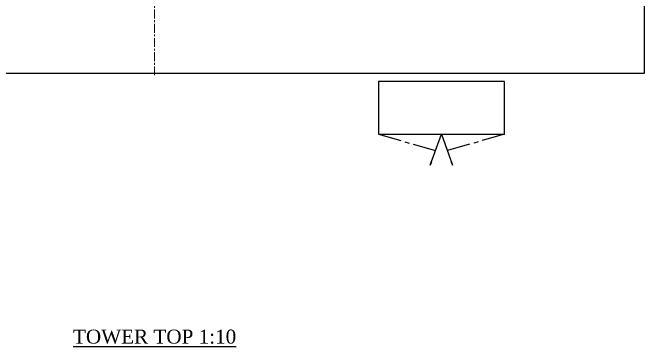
# Model space of a CAD drawing. Header units: millimetres. Extents: x -665 to 1025160, y -26028 to 4210.
# Drawn here: x 17782 to 20039, y -3247 to -2053 of the extents above; entities that cross this region are included whole.
import ezdxf

# ---------------------------------------------------------------- set-up
doc = ezdxf.new("R2010")
doc.units = ezdxf.units.MM
doc.linetypes.add('$0$CENTER', pattern=[50.8, 31.75, -6.35, 6.35, -6.35])
doc.layers.add('$0$CL', color=2, linetype='$0$CENTER', lineweight=0)
doc.layers.add('A-EQUIP', color=7, linetype='Continuous')
doc.layers.add('A-SLAB', color=7, linetype='Continuous')

# ---------------------------------------------------------------- blocks, each defined once
blk = doc.blocks.new('SM_CONTROL_PANEL')
at = {"layer": 'A-EQUIP'}
blk.add_lwpolyline([(188.9, 450.2), (0, 450.2), (0, 0), (188.9, 0)], close=True, dxfattribs=at)
for points in [[(188.9, 450.2), (211.7, 370.7), (211.7, 370.7)], [(215.6, 355.8), (220.5, 340.8), (220.5, 340.8)], [(224.4, 325.5), (247.3, 246.4), (247.3, 246.4)], [(300, 184.9), (188.9, 225.3), (300, 264.8)], [(289, 259.1), (300, 264.8), (287.7, 262.6)], [(224.4, 124.3), (247.3, 204.2), (247.3, 204.2)], [(287.7, 187.1), (300, 184.9), (289, 190.6)], [(215.6, 94.4), (220.5, 109.8), (220.5, 109.8)], [(188.9, 0), (211.7, 79.5), (211.7, 79.5)]]:
    blk.add_lwpolyline(points, dxfattribs=at)

msp = doc.modelspace()

# ---------------------------------------------------------------- linework, layer by layer
at = {"layer": '$0$CL'}
msp.add_line((18289.044, -2277.389), (18289.044, -270.735), dxfattribs=at)
at = {"layer": 'A-SLAB'}
msp.add_lwpolyline([(16539.044, -2269.443), (20039.044, -2269.443), (20039.044, -2019.443), (16539.044, -2019.443)], close=True, dxfattribs=at)

# ---------------------------------------------------------------- block references
at = {"layer": 'A-EQUIP', "rotation": 270}
msp.add_blockref('SM_CONTROL_PANEL', (19089.044, -2299.443), dxfattribs=at)

# ---------------------------------------------------------------- texts
at = {"layer": 'A-SLAB', "insert": (18289.044, -3187.42), "char_height": 50, "attachment_point": 2}
msp.add_mtext('{\\Fcent|c0;\\L\\C6;TOWER TOP 1:10}', dxfattribs=at)

doc.saveas('drawing.dxf')
